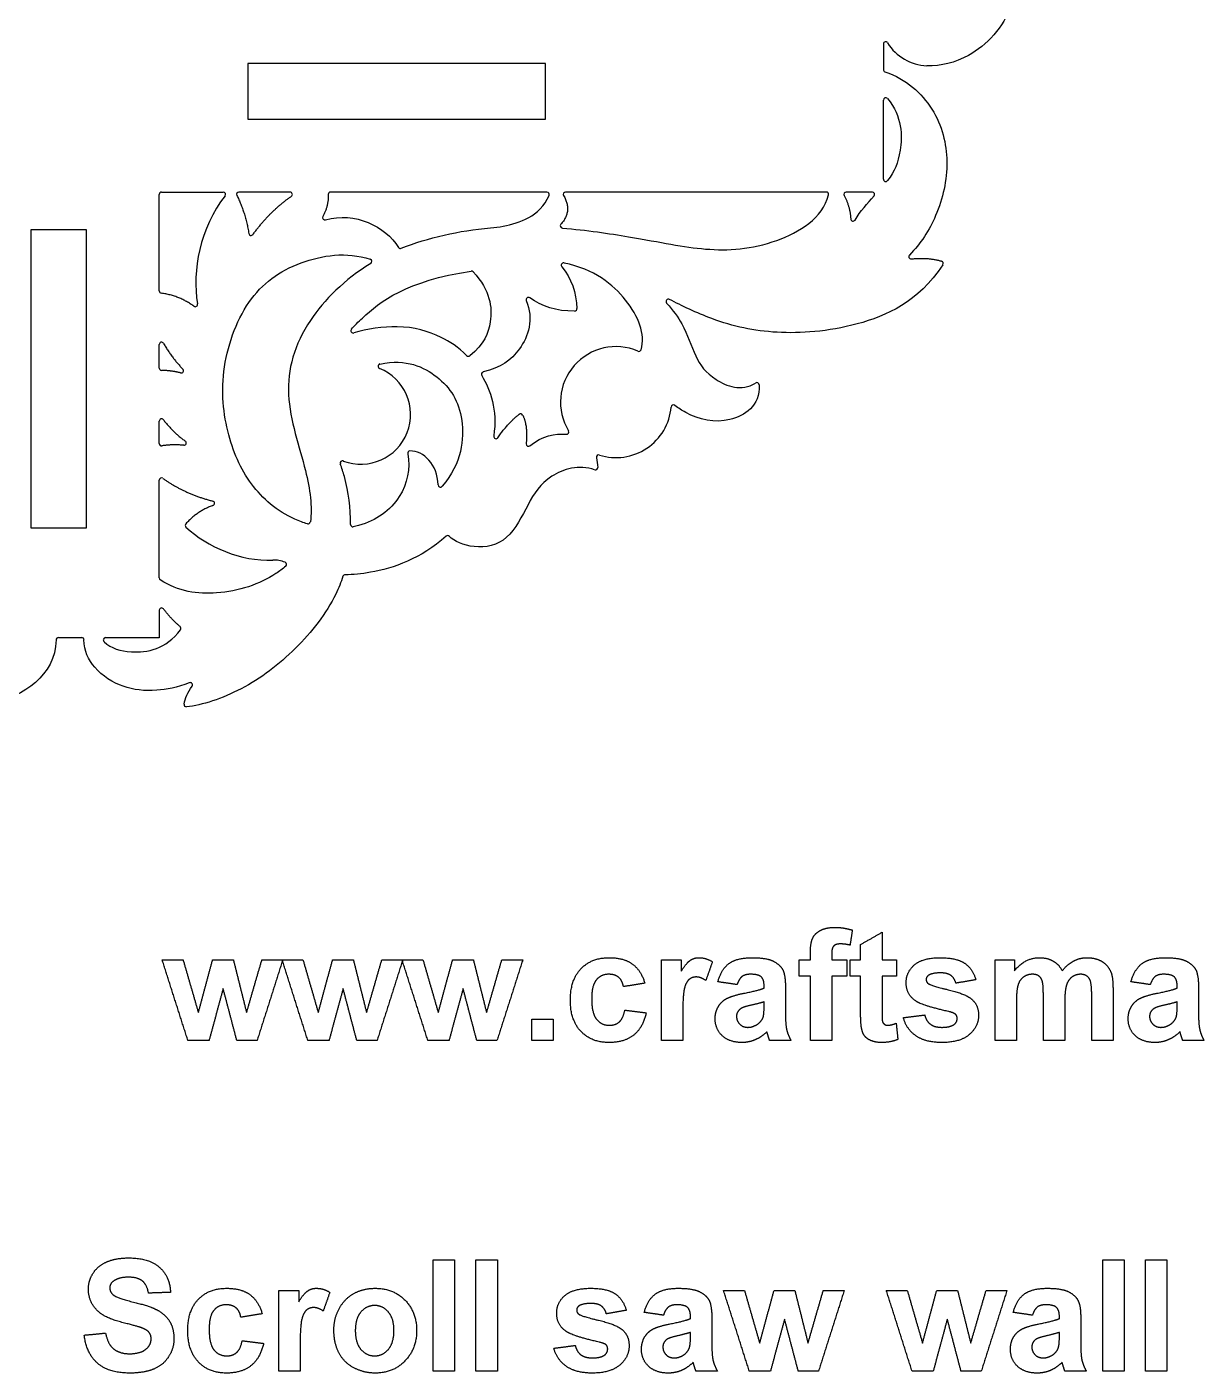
# Model space of a CAD drawing. Header units: millimetres. Extents: x -254 to 403, y -359 to 324.
# Drawn here: x 147.7 to 274.1, y -214.8 to -70.2 of the extents above; entities that cross this region are included whole.
import ezdxf

# ---------------------------------------------------------------- set-up
doc = ezdxf.new("R2010")
doc.units = ezdxf.units.MM
doc.header["$MEASUREMENT"] = 0
doc.layers.add('Layer 03', color=5, linetype='Continuous')

msp = doc.modelspace()

# ---------------------------------------------------------------- linework, layer by layer
at = {"layer": 'Layer 03'}
for p, q in [((239.66, -72.04), (239.66, -74.78)), ((203.38, -74.12), (171.38, -74.12)), ((171.38, -74.12), (171.38, -80.12)), ((203.38, -80.12), (203.38, -74.12)), ((239.66, -86.55), (239.66, -78.06)), ((171.38, -80.12), (203.38, -80.12)), ((161.88, -98.55), (161.88, -88.19)), ((162.13, -87.94), (168.76, -87.94)), ((175.93, -87.94), (170.44, -87.94)), ((203.53, -87.94), (180.28, -87.94)), ((233.54, -87.94), (205.53, -87.94)), ((238.48, -87.94), (235.67, -87.94)), ((154.07, -92), (148.07, -92)), ((148.07, -92), (148.07, -124)), ((154.07, -124), (154.07, -92)), ((161.88, -106.84), (161.88, -104.32)), ((161.88, -114.96), (161.88, -112.55)), ((161.88, -129.39), (161.88, -118.89)), ((148.07, -124), (154.07, -124)), ((161.88, -132.86), (161.88, -135.81)), ((153.55, -135.81), (151.04, -135.81)), ((161.88, -135.81), (156.12, -135.81))]:
    msp.add_line(p, q, dxfattribs=at)
for centre, radius, start, end in [((239.91, -72.04), 0.249, 32.0045, 180), ((244.56, -69.14), 5.24, 212.0045, 267.3673), ((239.91, -74.78), 0.249, 180, 251.9023), ((239.91, -78.06), 0.249, 40.3408, 180), ((239.91, -86.55), 0.249, 180, 322.5112), ((162.13, -88.19), 0.249, 90, 180), ((168.76, -88.19), 0.249, 321.7693, 90), ((170.44, -88.19), 0.249, 90, 206.4032), ((175.93, -88.19), 0.249, 304.8439, 90), ((180.28, -88.19), 0.249, 90, 182.7075), ((203.53, -88.19), 0.249, 335.7934, 90), ((205.53, -88.19), 0.249, 90, 210.0974), ((233.54, -88.19), 0.249, 346.2513, 90), ((235.67, -88.19), 0.249, 90, 208.5596), ((238.48, -88.19), 0.249, 317.6889, 90), ((179.68, -90.69), 0.249, 152.4036, 286.3134), ((236.41, -90.81), 0.249, 183.2431, 328.7707), ((171.75, -92.35), 0.249, 188.9902, 324.0469), ((196.25, -77.91), 13.93, 274.9838, 280.7175), ((205.2, -91.56), 0.249, 137.743, 265.3748), ((187.79, -93.75), 0.249, 211.8403, 292.0397), ((184.47, -95.4), 0.249, 301.1833, 71.4174), ((242.64, -94.87), 0.249, 135.6296, 276.3829), ((245.85, -95.6), 0.249, 326.457, 73.6389), ((195.42, -96.67), 0.249, 42.0637, 98.7063), ((205.31, -95.8), 0.249, 78.2882, 221.2551), ((162.13, -98.55), 0.249, 180, 262.1179), ((201.54, -99.5), 0.249, 55.8983, 201.8307), ((216.57, -99.69), 0.249, 62.1603, 221.9515), ((165.75, -100), 0.249, 233.6872, 9.3017), ((206.5, -100.47), 0.249, 271.7601, 2.3365), ((162.13, -104.32), 0.249, 29.8486, 180), ((182.71, -102.83), 0.249, 137.9508, 287.2675), ((195.08, -105.33), 0.249, 224.1473, 309.6215), ((210.94, -110.5), 5.96, 66.6326, 211.1914), ((213.4, -104.8), 0.249, 246.6326, 343.7676), ((162.13, -106.84), 0.249, 180, 268.577), ((164.24, -107.12), 0.249, 255.7338, 44.7333), ((183.53, -111.83), 5.34, 249.3792, 67.8626), ((185.64, -106.65), 0.249, 101.7097, 247.8626), ((196.73, -107.51), 0.249, 102.6531, 210.7879), ((226.07, -108.66), 0.249, 2.9104, 122.4819), ((210.94, -110.5), 5.96, 252.5971, 354.8945), ((217.12, -111.05), 0.249, 51.2299, 174.8945), ((162.13, -112.55), 0.249, 37.3037, 180), ((200.69, -112.01), 0.249, 27.3538, 127.9353), ((198.06, -114.18), 0.249, 171.7882, 326.114), ((205.63, -113.71), 0.249, 263.7886, 31.1914), ((162.13, -114.96), 0.249, 180, 278.5701), ((164.53, -114.89), 0.249, 264.5079, 54.384), ((201.54, -115), 0.249, 174.5674, 308.937), ((181.57, -117.05), 0.249, 69.3792, 199.0489), ((188.81, -116), 0.249, 90.8955, 191.3169), ((209.09, -116.42), 0.249, 72.5971, 194.1286), ((208.74, -117.54), 0.249, 249.5757, 1.9948), ((162.13, -118.89), 0.249, 54.2188, 180), ((192.08, -119.38), 0.249, 181.6821, 319.6372), ((167.57, -121.37), 0.249, 289.576, 75.7275), ((164.92, -123.74), 0.249, 137.7099, 226.9302), ((177.86, -123.33), 0.249, 253.4725, 352.3421), ((182.68, -123.64), 0.249, 179.7065, 280.5278), ((192.86, -125.09), 0.249, 43.4596, 131.9923), ((174.2, -130.58), 3.11, 67.4399, 92.449), ((175.3, -127.94), 0.249, 310.85, 67.4399), ((162.13, -129.39), 0.249, 180, 236.8136), ((181.84, -129.29), 0.249, 90.1422, 162.1515), ((162.13, -132.86), 0.249, 37.2669, 180), ((151.04, -136.05), 0.249, 90, 178.9372), ((153.55, -136.05), 0.249, 359.8964, 89.9984), ((156.12, -136.05), 0.249, 90, 226.986), ((163.96, -134.8), 0.249, 324.0532, 50.1353), ((165.2, -140.88), 0.249, 323.2453, 112.7068), ((164.79, -142.98), 0.249, 170.176, 275.2158)]:
    msp.add_arc(centre, radius, start, end, dxfattribs=at)
for points, knots in [([(229.59, -42.31), (231.7, -42.55), (239.13, -44.02), (248.96, -49.95), (254.12, -59.12), (254.31, -68.46), (249.54, -73.46), (245.85, -74.44), (244.32, -74.37)], [31071.291794, 31071.291794, 31071.291794, 31071.291794, 31075.875432, 31087.892911, 31099.91039, 31111.927869, 31123.945348, 31132.460453, 31132.460453, 31132.460453, 31132.460453]), ([(239.83, -75.02), (242.13, -75.77), (245.5, -78.92), (246.94, -84.63), (245.68, -90.4), (243.66, -93.48), (242.47, -94.7)], [31141.2472, 31141.2472, 31141.2472, 31141.2472, 31147.422882, 31153.751361, 31160.079839, 31165.581111, 31165.581111, 31165.581111, 31165.581111]), ([(240.1, -77.9), (241.72, -79.81), (241.66, -83.87), (240.87, -85.71), (240.11, -86.71)], [-853.129423, -853.129423, -853.129423, -853.129423, -847.795192, -842.903329, -842.903329, -842.903329, -842.903329]), ([(205.18, -91.81), (207.79, -92.02), (214.46, -93.02), (220.5, -94.39), (227.63, -94), (233.17, -90.76), (233.78, -88.25)], [656.740924, 656.740924, 656.740924, 656.740924, 662.103401, 671.344175, 680.584949, 688.581734, 688.581734, 688.581734, 688.581734]), ([(177.79, -123.57), (177.58, -123.51), (175.37, -122.78), (171.86, -120.15), (169.17, -114.73), (168.18, -107.36), (171.08, -99.06), (176.5, -95.19), (181.99, -94.3), (184.55, -95.16)], [771.21445, 771.21445, 771.21445, 771.21445, 771.938071, 778.843853, 785.749634, 792.655416, 799.561198, 806.46698, 812.950367, 812.950367, 812.950367, 812.950367]), ([(184.6, -95.61), (181.76, -97.33), (177.01, -102.14), (174.88, -109.57), (177.8, -117.7), (178.33, -121.75), (178.11, -123.36)], [813.51862, 813.51862, 813.51862, 813.51862, 821.273044, 830.513818, 839.754593, 847.365891, 847.365891, 847.365891, 847.365891]), ([(182.52, -102.67), (182.87, -102.28), (184.92, -100.2), (188.43, -97.49), (195.38, -96.42)], [405.707956, 405.707956, 405.707956, 405.707956, 407.434291, 414.862513, 414.862513, 414.862513, 414.862513]), ([(195.61, -96.5), (197.44, -98.54), (197.85, -101.73), (196.76, -104.27), (195.24, -105.52)], [415.109663, 415.109663, 415.109663, 415.109663, 421.283137, 426.287735, 426.287735, 426.287735, 426.287735]), ([(213.64, -104.87), (214.13, -103.18), (212.61, -99.47), (208.63, -96.23), (205.36, -95.56)], [919.254691, 919.254691, 919.254691, 919.254691, 926.629025, 933.833294, 933.833294, 933.833294, 933.833294]), ([(246.06, -95.74), (243.38, -99.78), (236.5, -102.77), (227.9, -103.33), (222.06, -102.07), (217.97, -100.15), (216.69, -99.47)], [31170.06926, 31170.06926, 31170.06926, 31170.06926, 31178.663081, 31187.449648, 31196.236216, 31202.260675, 31202.260675, 31202.260675, 31202.260675]), ([(201.31, -99.6), (202.12, -101.62), (201.03, -105.02), (198.52, -106.85), (196.68, -107.26)], [945.735455, 945.735455, 945.735455, 945.735455, 951.878864, 957.308233, 957.308233, 957.308233, 957.308233]), ([(216.38, -99.86), (217.09, -100.65), (218.34, -102.37), (219.44, -105.78), (221.06, -108.07), (224.41, -109.42), (225.93, -108.45)], [31202.957896, 31202.957896, 31202.957896, 31202.957896, 31205.883263, 31210.220906, 31214.558549, 31218.595322, 31218.595322, 31218.595322, 31218.595322]), ([(194.9, -105.5), (194.02, -104.59), (191.78, -103.18), (188.07, -102.07), (184.18, -102.63), (182.78, -103.07)], [426.660686, 426.660686, 426.660686, 426.660686, 431.08254, 437.511492, 442.784571, 442.784571, 442.784571, 442.784571]), ([(185.59, -106.41), (188.45, -105.82), (192.37, -107.69), (194.9, -111.69), (194.41, -117.03), (192.27, -119.54)], [734.258749, 734.258749, 734.258749, 734.258749, 741.104594, 748.615389, 755.647863, 755.647863, 755.647863, 755.647863]), ([(226.31, -108.65), (226.43, -110.92), (222.98, -113.13), (219.5, -112.31), (217.64, -111.15), (217.28, -110.86)], [31219.117051, 31219.117051, 31219.117051, 31219.117051, 31223.93979, 31229.065183, 31230.431447, 31230.431447, 31230.431447, 31230.431447]), ([(188.57, -116.05), (188.88, -117.64), (188.18, -121), (185.04, -123.38), (182.92, -123.85), (182.72, -123.88)], [762.769937, 762.769937, 762.769937, 762.769937, 769.300859, 776.206644, 776.878827, 776.878827, 776.878827, 776.878827]), ([(182.43, -123.64), (182.44, -121.9), (182.18, -119.72), (181.49, -117.58), (181.33, -117.13)], [777.318743, 777.318743, 777.318743, 777.318743, 783.43385, 785.080254, 785.080254, 785.080254, 785.080254]), ([(208.65, -117.78), (206.98, -117.15), (203.38, -118.32), (201.51, -121.33), (199.5, -125.59), (195.8, -126.42), (193.53, -125.43), (193.04, -124.91)], [31243.637918, 31243.637918, 31243.637918, 31243.637918, 31247.689497, 31252.016026, 31256.342554, 31260.669082, 31264.522731, 31264.522731, 31264.522731, 31264.522731]), ([(192.7, -124.9), (189.99, -127.34), (185.84, -128.74), (182.71, -129.04), (181.84, -129.04)], [31264.909028, 31264.909028, 31264.909028, 31264.909028, 31273.458526, 31276.843071, 31276.843071, 31276.843071, 31276.843071]), ([(175.46, -128.12), (175.14, -128.41), (173.15, -129.9), (168.43, -131.49), (163.93, -130.86), (161.99, -129.6)], [646.152215, 646.152215, 646.152215, 646.152215, 648.126208, 657.366981, 665.332695, 665.332695, 665.332695, 665.332695]), ([(181.61, -129.21), (181.4, -129.85), (180.32, -132.58), (176.68, -137.21), (170.99, -141.57), (166.46, -143.08), (164.82, -143.23)], [31277.157271, 31277.157271, 31277.157271, 31277.157271, 31279.436337, 31286.911377, 31294.386417, 31301.412669, 31301.412669, 31301.412669, 31301.412669]), ([(155.95, -136.24), (156.72, -136.95), (159.11, -137.68), (162.63, -137.06), (164.16, -134.95)], [-816.00838, -816.00838, -816.00838, -816.00838, -811.951239, -806.171147, -806.171147, -806.171147, -806.171147]), ([(150.79, -136.05), (150.72, -139.96), (144.02, -143.84), (137.77, -144.07), (134.06, -142.38)], [31323.35263, 31323.35263, 31323.35263, 31323.35263, 31334.976306, 31345.805399, 31345.805399, 31345.805399, 31345.805399]), ([(165.1, -140.65), (163.81, -141.19), (161.1, -141.63), (158.01, -141.31), (154.88, -139.41), (153.79, -137.22), (153.79, -136.05)], [31304.819024, 31304.819024, 31304.819024, 31304.819024, 31308.03425, 31312.321951, 31316.609651, 31320.054034, 31320.054034, 31320.054034, 31320.054034])]:
    msp.add_open_spline(points, degree=3, knots=knots, dxfattribs=at)
for points, degree in [([(180.03, -88.2), (180.08, -89.39), (179.46, -90.58)], 2), ([(168.95, -88.34), (166.24, -91.79), (165.41, -96.38), (165.99, -99.96)], 3), ([(170.22, -88.3), (171.15, -90.18), (171.5, -92.39)], 2), ([(171.95, -92.49), (173.76, -90), (176.07, -88.39)], 2), ([(198.84, -91.59), (200.6, -91.25), (202.71, -90.61), (203.76, -88.29)], 3), ([(205.32, -88.31), (206.29, -89.99), (205.02, -91.4)], 2), ([(235.45, -88.31), (236.08, -89.46), (236.16, -90.83)], 2), ([(236.62, -90.94), (237.19, -90.01), (237.95, -89.14), (238.67, -88.36)], 3), ([(179.75, -90.93), (182.89, -90.01), (186.18, -91.63), (187.58, -93.88)], 3), ([(187.88, -93.98), (190.75, -92.82), (194.06, -92.08), (197.46, -91.78)], 3), ([(242.67, -95.12), (244.43, -94.92), (245.92, -95.36)], 2), ([(205.12, -95.96), (206.15, -97.14), (206.68, -98.77), (206.74, -100.46)], 3), ([(165.6, -100.2), (164.06, -99.07), (162.1, -98.8)], 2), ([(206.5, -100.72), (204.53, -100.78), (202.98, -100.17), (201.68, -99.3)], 3), ([(162.35, -104.2), (163.25, -105.77), (164.42, -106.95)], 2), ([(164.18, -107.36), (163.22, -107.12), (162.12, -107.09)], 2), ([(196.52, -107.64), (197.45, -109.2), (198.22, -111.33), (197.81, -114.14)], 3), ([(162.33, -112.4), (163.35, -113.73), (164.67, -114.69)], 2), ([(198.26, -114.32), (199.3, -112.78), (200.54, -111.81)], 2), ([(200.92, -111.89), (201.48, -112.99), (201.29, -114.98)], 2), ([(201.7, -115.19), (203.02, -114.13), (204.37, -113.83), (205.61, -113.96)], 3), ([(164.51, -115.14), (163.34, -115.02), (162.17, -115.2)], 2), ([(191.84, -119.38), (191.77, -117.19), (190.28, -115.73), (188.81, -115.75)], 3), ([(208.84, -116.48), (208.92, -116.79), (208.97, -117.14), (208.99, -117.53)], 3), ([(162.28, -118.69), (164.6, -120.36), (167.63, -121.13)], 2), ([(167.65, -121.6), (165.99, -122.19), (164.74, -123.57)], 2), ([(164.75, -123.92), (167.08, -126.09), (170.62, -127.62), (174.07, -127.47)], 3), ([(164.12, -134.61), (163.18, -133.83), (162.33, -132.71)], 2), ([(164.55, -142.94), (164.65, -142.33), (164.93, -141.66), (165.4, -141.03)], 3), ([(232.05, -168.13), (232.27, -167.59), (232.89, -167.26)], 2), ([(232.89, -167.26), (233.51, -166.92), (234.45, -166.92)], 2), ([(234.45, -166.92), (235.41, -166.92), (236.33, -167.22)], 2), ([(236.33, -167.22), (236.21, -168.02), (236.08, -168.83)], 2), ([(237.22, -168.77), (238.37, -168.1), (239.52, -167.44)], 2), ([(239.52, -167.44), (239.52, -168.92), (239.52, -170.4)], 2), ([(231.82, -169.75), (231.82, -168.66), (232.05, -168.13)], 2), ([(234.33, -168.93), (234.11, -169.15), (234.11, -169.8)], 2), ([(235.03, -168.7), (234.54, -168.7), (234.33, -168.93)], 2), ([(236.08, -168.83), (235.53, -168.7), (235.03, -168.7)], 2), ([(237.22, -170.4), (237.22, -169.59), (237.22, -168.77)], 2), ([(164.96, -179.07), (163.57, -174.73), (162.19, -170.4)], 2), ([(162.19, -170.4), (163.31, -170.4), (164.44, -170.4)], 2), ([(164.44, -170.4), (165.26, -173.24), (166.08, -176.08)], 2), ([(166.08, -176.08), (166.85, -173.24), (167.61, -170.4)], 2), ([(167.61, -170.4), (168.73, -170.4), (169.84, -170.4)], 2), ([(169.84, -170.4), (170.55, -173.24), (171.26, -176.08)], 2), ([(171.26, -176.08), (172.08, -173.24), (172.91, -170.4)], 2), ([(175.15, -170.4), (173.77, -174.73), (172.39, -179.07)], 2), ([(172.91, -170.4), (174.03, -170.4), (175.15, -170.4)], 2), ([(177.84, -179.07), (176.46, -174.73), (175.08, -170.4)], 2), ([(175.08, -170.4), (176.2, -170.4), (177.32, -170.4)], 2), ([(177.32, -170.4), (178.14, -173.24), (178.96, -176.08)], 2), ([(178.96, -176.08), (179.73, -173.24), (180.5, -170.4)], 2), ([(180.5, -170.4), (181.62, -170.4), (182.73, -170.4)], 2), ([(182.73, -170.4), (183.44, -173.24), (184.15, -176.08)], 2), ([(184.15, -176.08), (184.97, -173.24), (185.79, -170.4)], 2), ([(188.04, -170.4), (186.66, -174.73), (185.28, -179.07)], 2), ([(185.79, -170.4), (186.92, -170.4), (188.04, -170.4)], 2), ([(190.73, -179.07), (189.35, -174.73), (187.96, -170.4)], 2), ([(187.96, -170.4), (189.09, -170.4), (190.21, -170.4)], 2), ([(190.21, -170.4), (191.03, -173.24), (191.85, -176.08)], 2), ([(191.85, -176.08), (192.62, -173.24), (193.39, -170.4)], 2), ([(193.39, -170.4), (194.51, -170.4), (195.62, -170.4)], 2), ([(195.62, -170.4), (196.33, -173.24), (197.04, -176.08)], 2), ([(197.04, -176.08), (197.86, -173.24), (198.68, -170.4)], 2), ([(200.93, -170.4), (199.55, -174.73), (198.16, -179.07)], 2), ([(198.68, -170.4), (199.81, -170.4), (200.93, -170.4)], 2), ([(207.16, -171.38), (208.29, -170.18), (210.21, -170.18)], 2), ([(210.21, -170.18), (211.78, -170.18), (212.71, -170.86)], 2), ([(215.82, -179.07), (215.82, -174.73), (215.82, -170.4)], 2), ([(215.82, -170.4), (216.89, -170.4), (217.96, -170.4)], 2), ([(217.96, -170.4), (217.96, -171.01), (217.96, -171.62)], 2), ([(217.96, -171.62), (218.49, -170.76), (218.91, -170.47)], 2), ([(218.91, -170.47), (219.32, -170.18), (219.85, -170.18)], 2), ([(219.85, -170.18), (220.6, -170.18), (221.3, -170.61)], 2), ([(221.3, -170.61), (220.95, -171.62), (220.59, -172.63)], 2), ([(223.08, -170.81), (223.92, -170.18), (225.57, -170.18)], 2), ([(225.57, -170.18), (227.08, -170.18), (227.81, -170.54)], 2), ([(227.81, -170.54), (228.55, -170.91), (228.85, -171.47)], 2), ([(230.63, -170.4), (231.22, -170.4), (231.82, -170.4)], 2), ([(230.63, -172.18), (230.63, -171.29), (230.63, -170.4)], 2), ([(231.82, -170.4), (231.82, -170.08), (231.82, -169.75)], 2), ([(234.11, -169.8), (234.11, -170.1), (234.11, -170.4)], 2), ([(234.11, -170.4), (234.93, -170.4), (235.74, -170.4)], 2), ([(235.74, -170.4), (235.74, -171.29), (235.74, -172.18)], 2), ([(236.11, -172.18), (236.11, -171.29), (236.11, -170.4)], 2), ([(236.11, -170.4), (236.67, -170.4), (237.22, -170.4)], 2), ([(239.52, -170.4), (240.3, -170.4), (241.08, -170.4)], 2), ([(241.08, -170.4), (241.08, -171.29), (241.08, -172.18)], 2), ([(243, -170.95), (243.89, -170.18), (245.76, -170.18)], 2), ([(245.76, -170.18), (247.54, -170.18), (248.4, -170.78)], 2), ([(251.67, -170.4), (252.71, -170.4), (253.74, -170.4)], 2), ([(251.67, -179.07), (251.67, -174.73), (251.67, -170.4)], 2), ([(253.74, -171.58), (254.87, -170.18), (256.44, -170.18)], 2), ([(253.74, -170.4), (253.74, -170.99), (253.74, -171.58)], 2), ([(256.44, -170.18), (257.27, -170.18), (257.88, -170.53)], 2), ([(257.88, -170.53), (258.49, -170.87), (258.88, -171.58)], 2), ([(258.88, -171.58), (259.45, -170.87), (260.11, -170.53)], 2), ([(260.11, -170.53), (260.76, -170.18), (261.51, -170.18)], 2), ([(261.51, -170.18), (262.46, -170.18), (263.12, -170.57)], 2), ([(263.12, -170.57), (263.77, -170.96), (264.1, -171.71)], 2), ([(267.45, -170.81), (268.29, -170.18), (269.94, -170.18)], 2), ([(269.94, -170.18), (271.45, -170.18), (272.18, -170.54)], 2), ([(272.18, -170.54), (272.92, -170.91), (273.22, -171.47)], 2), ([(206.04, -174.74), (206.04, -172.58), (207.16, -171.38)], 2), ([(210.19, -171.96), (209.34, -171.96), (208.84, -172.56)], 2), ([(211.23, -172.29), (210.83, -171.96), (210.19, -171.96)], 2), ([(212.71, -170.86), (213.63, -171.53), (214.04, -172.92)], 2), ([(221.89, -172.77), (222.23, -171.45), (223.08, -170.81)], 2), ([(225.39, -171.96), (224.81, -171.96), (224.49, -172.2)], 2), ([(226.55, -172.24), (226.24, -171.96), (225.39, -171.96)], 2), ([(228.85, -171.47), (229.15, -172.03), (229.15, -173.53)], 2), ([(242.11, -172.86), (242.11, -171.72), (243, -170.95)], 2), ([(244.52, -172.07), (244.26, -172.25), (244.26, -172.54)], 2), ([(245.82, -171.81), (244.91, -171.81), (244.52, -172.07)], 2), ([(246.92, -172.09), (246.53, -171.81), (245.82, -171.81)], 2), ([(248.4, -170.78), (249.27, -171.38), (249.59, -172.55)], 2), ([(255.68, -171.96), (255.16, -171.96), (254.74, -172.24)], 2), ([(256.36, -172.14), (256.11, -171.96), (255.68, -171.96)], 2), ([(260.84, -171.96), (260.36, -171.96), (259.94, -172.25)], 2), ([(261.8, -172.45), (261.49, -171.96), (260.84, -171.96)], 2), ([(264.1, -171.71), (264.33, -172.27), (264.33, -173.51)], 2), ([(266.26, -172.77), (266.6, -171.45), (267.45, -170.81)], 2), ([(269.76, -171.96), (269.18, -171.96), (268.86, -172.2)], 2), ([(270.92, -172.24), (270.61, -171.96), (269.76, -171.96)], 2), ([(273.22, -171.47), (273.52, -172.03), (273.52, -173.53)], 2), ([(168.74, -173.49), (167.99, -176.28), (167.23, -179.07)], 2), ([(170.21, -179.07), (169.48, -176.28), (168.74, -173.49)], 2), ([(181.63, -173.49), (180.87, -176.28), (180.12, -179.07)], 2), ([(183.1, -179.07), (182.36, -176.28), (181.63, -173.49)], 2), ([(194.52, -173.49), (193.76, -176.28), (193.01, -179.07)], 2), ([(195.99, -179.07), (195.25, -176.28), (194.52, -173.49)], 2), ([(208.84, -172.56), (208.33, -173.16), (208.33, -174.57)], 2), ([(211.74, -173.29), (211.63, -172.63), (211.23, -172.29)], 2), ([(214.04, -172.92), (212.89, -173.1), (211.74, -173.29)], 2), ([(218.29, -173.48), (218.11, -174.17), (218.11, -176.39)], 2), ([(218.79, -172.52), (218.48, -172.78), (218.29, -173.48)], 2), ([(219.57, -172.25), (219.11, -172.25), (218.79, -172.52)], 2), ([(220.59, -172.63), (220.04, -172.25), (219.57, -172.25)], 2), ([(223.96, -173.07), (222.93, -172.92), (221.89, -172.77)], 2), ([(224.49, -172.2), (224.16, -172.45), (223.96, -173.07)], 2), ([(224.68, -174), (226.25, -173.7), (226.85, -173.44)], 2), ([(226.85, -173.21), (226.85, -172.53), (226.55, -172.24)], 2), ([(226.85, -173.44), (226.85, -173.32), (226.85, -173.21)], 2), ([(231.82, -172.18), (231.22, -172.18), (230.63, -172.18)], 2), ([(231.82, -179.07), (231.82, -175.62), (231.82, -172.18)], 2), ([(235.74, -172.18), (234.93, -172.18), (234.11, -172.18)], 2), ([(234.11, -172.18), (234.11, -175.62), (234.11, -179.07)], 2), ([(237.22, -172.18), (236.67, -172.18), (236.11, -172.18)], 2), ([(237.22, -176), (237.22, -174.09), (237.22, -172.18)], 2), ([(241.08, -172.18), (240.3, -172.18), (239.52, -172.18)], 2), ([(239.52, -172.18), (239.52, -173.97), (239.52, -175.76)], 2), ([(243.14, -174.83), (242.11, -174.12), (242.11, -172.86)], 2), ([(244.26, -172.54), (244.26, -172.79), (244.49, -172.96)], 2), ([(244.49, -172.96), (244.8, -173.19), (246.62, -173.62)], 2), ([(247.45, -172.92), (247.31, -172.38), (246.92, -172.09)], 2), ([(249.59, -172.55), (248.52, -172.73), (247.45, -172.92)], 2), ([(254.14, -173.07), (253.96, -173.61), (253.96, -174.85)], 2), ([(254.74, -172.24), (254.32, -172.53), (254.14, -173.07)], 2), ([(256.73, -172.68), (256.61, -172.32), (256.36, -172.14)], 2), ([(256.85, -174.32), (256.85, -173.05), (256.73, -172.68)], 2), ([(259.34, -173.11), (259.15, -173.68), (259.15, -174.9)], 2), ([(259.94, -172.25), (259.52, -172.54), (259.34, -173.11)], 2), ([(262.04, -174.11), (262.04, -172.82), (261.8, -172.45)], 2), ([(264.33, -173.51), (264.33, -176.29), (264.33, -179.07)], 2), ([(268.33, -173.07), (267.3, -172.92), (266.26, -172.77)], 2), ([(268.86, -172.2), (268.54, -172.45), (268.33, -173.07)], 2), ([(269.05, -174), (270.62, -173.7), (271.22, -173.44)], 2), ([(271.22, -173.21), (271.22, -172.53), (270.92, -172.24)], 2), ([(271.22, -173.44), (271.22, -173.32), (271.22, -173.21)], 2), ([(207.16, -178.08), (206.04, -176.88), (206.04, -174.74)], 2), ([(208.33, -174.57), (208.33, -176.14), (208.85, -176.79)], 2), ([(221.94, -175.42), (222.28, -174.84), (222.9, -174.54)], 2), ([(222.9, -174.54), (223.51, -174.23), (224.68, -174)], 2), ([(226.85, -174.92), (226.43, -175.07), (225.52, -175.27)], 2), ([(226.85, -175.38), (226.85, -175.15), (226.85, -174.92)], 2), ([(229.15, -173.53), (229.15, -174.87), (229.15, -176.21)], 2), ([(246.66, -175.96), (243.89, -175.34), (243.14, -174.83)], 2), ([(246.62, -173.62), (248.45, -174.04), (249.17, -174.65)], 2), ([(249.17, -174.65), (249.89, -175.26), (249.89, -176.36)], 2), ([(253.96, -174.85), (253.96, -176.96), (253.96, -179.07)], 2), ([(256.85, -179.07), (256.85, -176.69), (256.85, -174.32)], 2), ([(259.15, -174.9), (259.15, -176.99), (259.15, -179.07)], 2), ([(262.04, -179.07), (262.04, -176.59), (262.04, -174.11)], 2), ([(266.31, -175.42), (266.65, -174.84), (267.27, -174.54)], 2), ([(267.27, -174.54), (267.88, -174.23), (269.05, -174)], 2), ([(271.22, -174.92), (270.8, -175.07), (269.89, -175.27)], 2), ([(271.22, -175.38), (271.22, -175.15), (271.22, -174.92)], 2), ([(273.52, -173.53), (273.52, -174.87), (273.52, -176.21)], 2), ([(211.3, -177.07), (211.72, -176.7), (211.89, -175.81)], 2), ([(211.89, -175.81), (213.04, -175.96), (214.19, -176.1)], 2), ([(214.19, -176.1), (213.84, -177.68), (212.85, -178.49)], 2), ([(218.11, -176.39), (218.11, -177.73), (218.11, -179.07)], 2), ([(221.59, -176.73), (221.59, -175.99), (221.94, -175.42)], 2), ([(224.32, -175.67), (223.89, -175.99), (223.89, -176.48)], 2), ([(225.52, -175.27), (224.6, -175.47), (224.32, -175.67)], 2), ([(226.77, -176.49), (226.85, -176.2), (226.85, -175.38)], 2), ([(229.15, -176.21), (229.15, -177.36), (229.27, -177.9)], 2), ([(237.3, -177.63), (237.22, -177.23), (237.22, -176)], 2), ([(239.52, -175.76), (239.52, -176.84), (239.56, -177.02)], 2), ([(241.82, -176.62), (242.96, -176.47), (244.11, -176.33)], 2), ([(244.11, -176.33), (244.26, -176.98), (244.71, -177.32)], 2), ([(247.43, -176.27), (247.26, -176.1), (246.66, -175.96)], 2), ([(247.59, -176.71), (247.59, -176.44), (247.43, -176.27)], 2), ([(249.89, -176.36), (249.89, -177.57), (248.9, -178.43)], 2), ([(265.96, -176.73), (265.96, -175.99), (266.31, -175.42)], 2), ([(268.69, -175.67), (268.26, -175.99), (268.26, -176.48)], 2), ([(269.89, -175.27), (268.97, -175.47), (268.69, -175.67)], 2), ([(271.14, -176.49), (271.22, -176.2), (271.22, -175.38)], 2), ([(273.52, -176.21), (273.52, -177.36), (273.65, -177.9)], 2), ([(201.89, -179.07), (201.89, -177.92), (201.89, -176.77)], 2), ([(201.89, -176.77), (203.04, -176.77), (204.19, -176.77)], 2), ([(204.19, -176.77), (204.19, -177.92), (204.19, -179.07)], 2), ([(208.85, -176.79), (209.37, -177.44), (210.24, -177.44)], 2), ([(210.24, -177.44), (210.89, -177.44), (211.3, -177.07)], 2), ([(222.36, -178.56), (221.59, -177.84), (221.59, -176.73)], 2), ([(223.89, -176.48), (223.89, -176.96), (224.23, -177.31)], 2), ([(224.23, -177.31), (224.58, -177.66), (225.11, -177.66)], 2), ([(225.11, -177.66), (225.7, -177.66), (226.24, -177.25)], 2), ([(226.24, -177.25), (226.64, -176.94), (226.77, -176.49)], 2), ([(237.61, -178.53), (237.38, -178.2), (237.3, -177.63)], 2), ([(239.56, -177.02), (239.61, -177.2), (239.76, -177.32)], 2), ([(239.76, -177.32), (239.92, -177.44), (240.14, -177.44)], 2), ([(240.14, -177.44), (240.45, -177.44), (241.04, -177.22)], 2), ([(241.04, -177.22), (241.13, -178.09), (241.22, -178.96)], 2), ([(243.16, -178.57), (242.13, -177.85), (241.82, -176.62)], 2), ([(244.71, -177.32), (245.15, -177.66), (245.96, -177.66)], 2), ([(245.96, -177.66), (246.85, -177.66), (247.29, -177.33)], 2), ([(247.29, -177.33), (247.59, -177.1), (247.59, -176.71)], 2), ([(266.73, -178.56), (265.96, -177.84), (265.96, -176.73)], 2), ([(268.26, -176.48), (268.26, -176.96), (268.6, -177.31)], 2), ([(268.6, -177.31), (268.95, -177.66), (269.48, -177.66)], 2), ([(269.48, -177.66), (270.07, -177.66), (270.61, -177.25)], 2), ([(270.61, -177.25), (271.01, -176.94), (271.14, -176.49)], 2), ([(167.23, -179.07), (166.09, -179.07), (164.96, -179.07)], 2), ([(172.39, -179.07), (171.3, -179.07), (170.21, -179.07)], 2), ([(180.12, -179.07), (178.98, -179.07), (177.84, -179.07)], 2), ([(185.28, -179.07), (184.19, -179.07), (183.1, -179.07)], 2), ([(193.01, -179.07), (191.87, -179.07), (190.73, -179.07)], 2), ([(198.16, -179.07), (197.08, -179.07), (195.99, -179.07)], 2), ([(204.19, -179.07), (203.04, -179.07), (201.89, -179.07)], 2), ([(210.19, -179.29), (208.29, -179.29), (207.16, -178.08)], 2), ([(212.85, -178.49), (211.85, -179.29), (210.19, -179.29)], 2), ([(218.11, -179.07), (216.96, -179.07), (215.82, -179.07)], 2), ([(224.47, -179.29), (223.13, -179.29), (222.36, -178.56)], 2), ([(225.89, -179), (225.22, -179.29), (224.47, -179.29)], 2), ([(227.15, -178.13), (226.56, -178.71), (225.89, -179)], 2), ([(227.23, -178.4), (227.17, -178.19), (227.15, -178.13)], 2), ([(227.45, -179.07), (227.36, -178.84), (227.23, -178.4)], 2), ([(229.74, -179.07), (228.59, -179.07), (227.45, -179.07)], 2), ([(229.27, -177.9), (229.4, -178.45), (229.74, -179.07)], 2), ([(234.11, -179.07), (232.96, -179.07), (231.82, -179.07)], 2), ([(238.33, -179.08), (237.84, -178.87), (237.61, -178.53)], 2), ([(239.44, -179.29), (238.83, -179.29), (238.33, -179.08)], 2), ([(241.22, -178.96), (240.44, -179.29), (239.44, -179.29)], 2), ([(245.96, -179.29), (244.19, -179.29), (243.16, -178.57)], 2), ([(248.9, -178.43), (247.9, -179.29), (245.96, -179.29)], 2), ([(253.96, -179.07), (252.82, -179.07), (251.67, -179.07)], 2), ([(259.15, -179.07), (258, -179.07), (256.85, -179.07)], 2), ([(264.33, -179.07), (263.19, -179.07), (262.04, -179.07)], 2), ([(268.84, -179.29), (267.5, -179.29), (266.73, -178.56)], 2), ([(270.26, -179), (269.59, -179.29), (268.84, -179.29)], 2), ([(271.52, -178.13), (270.93, -178.71), (270.26, -179)], 2), ([(271.6, -178.4), (271.54, -178.19), (271.52, -178.13)], 2), ([(271.82, -179.07), (271.73, -178.84), (271.6, -178.4)], 2), ([(274.11, -179.07), (272.96, -179.07), (271.82, -179.07)], 2), ([(273.65, -177.9), (273.77, -178.45), (274.11, -179.07)], 2), ([(156.25, -202.85), (157.21, -202.43), (158.57, -202.43)], 2), ([(158.57, -202.43), (160.79, -202.43), (161.91, -203.44)], 2), ([(154.78, -204.06), (155.29, -203.26), (156.25, -202.85)], 2), ([(161.91, -203.44), (163.03, -204.45), (163.09, -206.13)], 2), ([(191.31, -214.58), (191.31, -208.61), (191.31, -202.65)], 2), ([(191.31, -202.65), (192.46, -202.65), (193.61, -202.65)], 2), ([(193.61, -202.65), (193.61, -208.61), (193.61, -214.58)], 2), ([(195.9, -214.58), (195.9, -208.61), (195.9, -202.65)], 2), ([(195.9, -202.65), (197.05, -202.65), (198.2, -202.65)], 2), ([(198.2, -202.65), (198.2, -208.61), (198.2, -214.58)], 2), ([(263.24, -214.58), (263.24, -208.61), (263.24, -202.65)], 2), ([(263.24, -202.65), (264.38, -202.65), (265.53, -202.65)], 2), ([(265.53, -202.65), (265.53, -208.61), (265.53, -214.58)], 2), ([(267.83, -214.58), (267.83, -208.61), (267.83, -202.65)], 2), ([(267.83, -202.65), (268.98, -202.65), (270.12, -202.65)], 2), ([(270.12, -202.65), (270.12, -208.61), (270.12, -214.58)], 2), ([(154.27, -205.78), (154.27, -204.86), (154.78, -204.06)], 2), ([(156.95, -204.93), (156.57, -205.2), (156.57, -205.66)], 2), ([(158.56, -204.5), (157.53, -204.5), (156.95, -204.93)], 2), ([(160.06, -204.9), (159.56, -204.5), (158.56, -204.5)], 2), ([(160.72, -206.21), (160.57, -205.3), (160.06, -204.9)], 2), ([(155.35, -208.2), (154.27, -207.21), (154.27, -205.78)], 2), ([(156.57, -205.66), (156.57, -206.08), (156.92, -206.38)], 2), ([(156.92, -206.38), (157.37, -206.76), (159.11, -207.17)], 2), ([(163.09, -206.13), (161.9, -206.17), (160.72, -206.21)], 2), ([(166.06, -206.89), (167.19, -205.69), (169.11, -205.69)], 2), ([(169.11, -205.69), (170.68, -205.69), (171.61, -206.36)], 2), ([(171.61, -206.36), (172.53, -207.04), (172.94, -208.43)], 2), ([(174.72, -214.58), (174.72, -210.24), (174.72, -205.91)], 2), ([(174.72, -205.91), (175.79, -205.91), (176.87, -205.91)], 2), ([(176.87, -205.91), (176.87, -206.52), (176.87, -207.13)], 2), ([(176.87, -207.13), (177.39, -206.27), (177.81, -205.98)], 2), ([(177.81, -205.98), (178.22, -205.69), (178.75, -205.69)], 2), ([(178.75, -205.69), (179.5, -205.69), (180.2, -206.12)], 2), ([(180.2, -206.12), (179.85, -207.13), (179.49, -208.13)], 2), ([(181.2, -207.89), (181.76, -206.82), (182.79, -206.25)], 2), ([(182.79, -206.25), (183.81, -205.69), (185.08, -205.69)], 2), ([(185.08, -205.69), (187.03, -205.69), (188.28, -206.97)], 2), ([(204.57, -208.37), (204.57, -207.23), (205.46, -206.46)], 2), ([(205.46, -206.46), (206.35, -205.69), (208.22, -205.69)], 2), ([(208.22, -205.69), (209.99, -205.69), (210.86, -206.29)], 2), ([(210.86, -206.29), (211.72, -206.88), (212.05, -208.06)], 2), ([(213.98, -208.28), (214.32, -206.96), (215.16, -206.32)], 2), ([(215.16, -206.32), (216, -205.69), (217.66, -205.69)], 2), ([(217.66, -205.69), (219.16, -205.69), (219.9, -206.05)], 2), ([(219.9, -206.05), (220.63, -206.41), (220.94, -206.98)], 2), ([(225.26, -214.58), (223.88, -210.24), (222.49, -205.91)], 2), ([(222.49, -205.91), (223.62, -205.91), (224.74, -205.91)], 2), ([(224.74, -205.91), (225.56, -208.75), (226.38, -211.59)], 2), ([(226.38, -211.59), (227.15, -208.75), (227.92, -205.91)], 2), ([(227.92, -205.91), (229.04, -205.91), (230.15, -205.91)], 2), ([(230.15, -205.91), (230.86, -208.75), (231.57, -211.59)], 2), ([(231.57, -211.59), (232.39, -208.75), (233.21, -205.91)], 2), ([(235.46, -205.91), (234.08, -210.24), (232.7, -214.58)], 2), ([(233.21, -205.91), (234.34, -205.91), (235.46, -205.91)], 2), ([(242.74, -214.58), (241.36, -210.24), (239.98, -205.91)], 2), ([(239.98, -205.91), (241.1, -205.91), (242.23, -205.91)], 2), ([(242.23, -205.91), (243.05, -208.75), (243.87, -211.59)], 2), ([(243.87, -211.59), (244.63, -208.75), (245.4, -205.91)], 2), ([(245.4, -205.91), (246.52, -205.91), (247.63, -205.91)], 2), ([(247.63, -205.91), (248.34, -208.75), (249.05, -211.59)], 2), ([(249.05, -211.59), (249.87, -208.75), (250.7, -205.91)], 2), ([(252.94, -205.91), (251.56, -210.24), (250.18, -214.58)], 2), ([(250.7, -205.91), (251.82, -205.91), (252.94, -205.91)], 2), ([(253.61, -208.28), (253.95, -206.96), (254.79, -206.32)], 2), ([(254.79, -206.32), (255.63, -205.69), (257.29, -205.69)], 2), ([(257.29, -205.69), (258.79, -205.69), (259.53, -206.05)], 2), ([(259.53, -206.05), (260.26, -206.41), (260.56, -206.98)], 2), ([(158.02, -209.39), (156.12, -208.91), (155.35, -208.2)], 2), ([(159.11, -207.17), (160.85, -207.59), (161.68, -208.03)], 2), ([(161.68, -208.03), (162.52, -208.47), (162.99, -209.23)], 2), ([(164.94, -210.25), (164.94, -208.09), (166.06, -206.89)], 2), ([(167.74, -208.07), (167.24, -208.67), (167.24, -210.08)], 2), ([(169.09, -207.46), (168.24, -207.46), (167.74, -208.07)], 2), ([(170.13, -207.8), (169.73, -207.46), (169.09, -207.46)], 2), ([(170.64, -208.8), (170.53, -208.13), (170.13, -207.8)], 2), ([(177.7, -208.03), (177.38, -208.29), (177.2, -208.99)], 2), ([(178.47, -207.76), (178.01, -207.76), (177.7, -208.03)], 2), ([(179.49, -208.13), (178.94, -207.76), (178.47, -207.76)], 2), ([(180.64, -210.12), (180.64, -208.97), (181.2, -207.89)], 2), ([(185.02, -207.54), (184.14, -207.54), (183.54, -208.24)], 2), ([(186.49, -208.24), (185.9, -207.54), (185.02, -207.54)], 2), ([(188.28, -206.97), (189.53, -208.26), (189.53, -210.22)], 2), ([(206.98, -207.57), (206.72, -207.76), (206.72, -208.05)], 2), ([(206.72, -208.05), (206.72, -208.3), (206.95, -208.47)], 2), ([(208.27, -207.32), (207.37, -207.32), (206.98, -207.57)], 2), ([(209.38, -207.6), (208.99, -207.32), (208.27, -207.32)], 2), ([(209.9, -208.43), (209.76, -207.89), (209.38, -207.6)], 2), ([(212.05, -208.06), (210.98, -208.24), (209.9, -208.43)], 2), ([(216.57, -207.71), (216.25, -207.96), (216.05, -208.58)], 2), ([(217.47, -207.46), (216.9, -207.46), (216.57, -207.71)], 2), ([(218.63, -207.75), (218.32, -207.46), (217.47, -207.46)], 2), ([(218.94, -208.71), (218.94, -208.04), (218.63, -207.75)], 2), ([(220.94, -206.98), (221.24, -207.54), (221.24, -209.03)], 2), ([(256.2, -207.71), (255.88, -207.96), (255.68, -208.58)], 2), ([(257.1, -207.46), (256.53, -207.46), (256.2, -207.71)], 2), ([(258.26, -207.75), (257.95, -207.46), (257.1, -207.46)], 2), ([(258.57, -208.71), (258.57, -208.04), (258.26, -207.75)], 2), ([(260.56, -206.98), (260.87, -207.54), (260.87, -209.03)], 2), ([(159.92, -209.91), (159.5, -209.76), (158.02, -209.39)], 2), ([(162.99, -209.23), (163.46, -210), (163.46, -211.13)], 2), ([(172.94, -208.43), (171.79, -208.61), (170.64, -208.8)], 2), ([(177.2, -208.99), (177.01, -209.68), (177.01, -211.89)], 2), ([(183.54, -208.24), (182.94, -208.93), (182.94, -210.24)], 2), ([(187.09, -210.23), (187.09, -208.93), (186.49, -208.24)], 2), ([(205.6, -210.33), (204.57, -209.63), (204.57, -208.37)], 2), ([(206.95, -208.47), (207.25, -208.7), (209.08, -209.13)], 2), ([(209.08, -209.13), (210.91, -209.55), (211.63, -210.16)], 2), ([(216.05, -208.58), (215.01, -208.43), (213.98, -208.28)], 2), ([(214.98, -210.04), (215.6, -209.74), (216.76, -209.51)], 2), ([(216.76, -209.51), (218.33, -209.21), (218.94, -208.95)], 2), ([(218.94, -208.95), (218.94, -208.83), (218.94, -208.71)], 2), ([(221.24, -209.03), (221.24, -210.38), (221.24, -211.72)], 2), ([(229.05, -209), (228.29, -211.79), (227.54, -214.58)], 2), ([(230.52, -214.58), (229.78, -211.79), (229.05, -209)], 2), ([(246.53, -209), (245.78, -211.79), (245.02, -214.58)], 2), ([(248, -214.58), (247.27, -211.79), (246.53, -209)], 2), ([(255.68, -208.58), (254.64, -208.43), (253.61, -208.28)], 2), ([(254.61, -210.04), (255.23, -209.74), (256.39, -209.51)], 2), ([(256.39, -209.51), (257.96, -209.21), (258.57, -208.95)], 2), ([(258.57, -208.95), (258.57, -208.83), (258.57, -208.71)], 2), ([(260.87, -209.03), (260.87, -210.38), (260.87, -211.72)], 2), ([(153.83, -210.72), (154.98, -210.61), (156.12, -210.5)], 2), ([(155.27, -213.76), (154.06, -212.72), (153.83, -210.72)], 2), ([(156.12, -210.5), (156.33, -211.65), (156.97, -212.19)], 2), ([(160.77, -210.41), (160.53, -210.12), (159.92, -209.91)], 2), ([(161.01, -211.12), (161.01, -210.7), (160.77, -210.41)], 2), ([(166.07, -213.59), (164.94, -212.38), (164.94, -210.25)], 2), ([(167.24, -210.08), (167.24, -211.65), (167.75, -212.3)], 2), ([(181.2, -212.67), (180.64, -211.62), (180.64, -210.12)], 2), ([(182.94, -210.24), (182.94, -211.55), (183.54, -212.25)], 2), ([(186.49, -212.25), (187.09, -211.55), (187.09, -210.23)], 2), ([(189.53, -210.22), (189.53, -212.2), (188.27, -213.5)], 2), ([(209.12, -211.47), (206.34, -210.84), (205.6, -210.33)], 2), ([(211.63, -210.16), (212.35, -210.77), (212.35, -211.87)], 2), ([(213.68, -212.24), (213.68, -211.5), (214.02, -210.92)], 2), ([(214.02, -210.92), (214.37, -210.35), (214.98, -210.04)], 2), ([(217.6, -210.78), (216.69, -210.98), (216.41, -211.18)], 2), ([(218.94, -210.43), (218.52, -210.57), (217.6, -210.78)], 2), ([(218.85, -212), (218.94, -211.71), (218.94, -210.88)], 2), ([(218.94, -210.88), (218.94, -210.66), (218.94, -210.43)], 2), ([(253.31, -212.24), (253.31, -211.5), (253.65, -210.92)], 2), ([(253.65, -210.92), (253.99, -210.35), (254.61, -210.04)], 2), ([(257.23, -210.78), (256.32, -210.98), (256.04, -211.18)], 2), ([(258.57, -210.43), (258.15, -210.57), (257.23, -210.78)], 2), ([(258.48, -212), (258.57, -211.71), (258.57, -210.88)], 2), ([(258.57, -210.88), (258.57, -210.66), (258.57, -210.43)], 2), ([(156.97, -212.19), (157.61, -212.72), (158.7, -212.72)], 2), ([(158.7, -212.72), (159.85, -212.72), (160.43, -212.24)], 2), ([(160.43, -212.24), (161.01, -211.76), (161.01, -211.12)], 2), ([(163.46, -211.13), (163.46, -212.15), (162.89, -213.04)], 2), ([(167.75, -212.3), (168.27, -212.95), (169.14, -212.95)], 2), ([(170.2, -212.58), (170.62, -212.21), (170.79, -211.32)], 2), ([(170.79, -211.32), (171.94, -211.46), (173.09, -211.61)], 2), ([(173.09, -211.61), (172.74, -213.19), (171.75, -213.99)], 2), ([(177.01, -211.89), (177.01, -213.24), (177.01, -214.58)], 2), ([(183.54, -212.25), (184.14, -212.95), (185.02, -212.95)], 2), ([(185.02, -212.95), (185.9, -212.95), (186.49, -212.25)], 2), ([(204.27, -212.13), (205.42, -211.98), (206.57, -211.83)], 2), ([(205.62, -214.08), (204.59, -213.36), (204.27, -212.13)], 2), ([(206.57, -211.83), (206.72, -212.49), (207.16, -212.83)], 2), ([(209.89, -211.77), (209.72, -211.61), (209.12, -211.47)], 2), ([(209.75, -212.84), (210.05, -212.6), (210.05, -212.21)], 2), ([(210.05, -212.21), (210.05, -211.95), (209.89, -211.77)], 2), ([(212.35, -211.87), (212.35, -213.07), (211.35, -213.94)], 2), ([(214.45, -214.07), (213.68, -213.35), (213.68, -212.24)], 2), ([(216.41, -211.18), (215.98, -211.5), (215.98, -211.99)], 2), ([(215.98, -211.99), (215.98, -212.47), (216.32, -212.82)], 2), ([(218.33, -212.76), (218.73, -212.45), (218.85, -212)], 2), ([(221.24, -211.72), (221.24, -212.86), (221.36, -213.41)], 2), ([(254.08, -214.07), (253.31, -213.35), (253.31, -212.24)], 2), ([(256.04, -211.18), (255.61, -211.5), (255.61, -211.99)], 2), ([(255.61, -211.99), (255.61, -212.47), (255.95, -212.82)], 2), ([(257.96, -212.76), (258.36, -212.45), (258.48, -212)], 2), ([(260.87, -211.72), (260.87, -212.86), (260.99, -213.41)], 2), ([(158.72, -214.8), (156.47, -214.8), (155.27, -213.76)], 2), ([(162.89, -213.04), (162.33, -213.93), (161.29, -214.36)], 2), ([(169.09, -214.8), (167.19, -214.8), (166.07, -213.59)], 2), ([(171.75, -213.99), (170.75, -214.8), (169.09, -214.8)], 2), ([(169.14, -212.95), (169.79, -212.95), (170.2, -212.58)], 2), ([(182.84, -214.26), (181.76, -213.71), (181.2, -212.67)], 2), ([(188.27, -213.5), (187.01, -214.8), (185.1, -214.8)], 2), ([(207.16, -212.83), (207.61, -213.17), (208.42, -213.17)], 2), ([(208.42, -213.17), (209.3, -213.17), (209.75, -212.84)], 2), ([(211.35, -213.94), (210.36, -214.8), (208.42, -214.8)], 2), ([(216.32, -212.82), (216.66, -213.17), (217.2, -213.17)], 2), ([(217.2, -213.17), (217.79, -213.17), (218.33, -212.76)], 2), ([(219.23, -213.64), (218.65, -214.22), (217.98, -214.51)], 2), ([(219.31, -213.9), (219.26, -213.7), (219.23, -213.64)], 2), ([(219.53, -214.58), (219.44, -214.35), (219.31, -213.9)], 2), ([(221.36, -213.41), (221.49, -213.95), (221.83, -214.58)], 2), ([(255.95, -212.82), (256.29, -213.17), (256.83, -213.17)], 2), ([(256.83, -213.17), (257.42, -213.17), (257.96, -212.76)], 2), ([(258.86, -213.64), (258.28, -214.22), (257.61, -214.51)], 2), ([(258.94, -213.9), (258.88, -213.7), (258.86, -213.64)], 2), ([(259.16, -214.58), (259.07, -214.35), (258.94, -213.9)], 2), ([(260.99, -213.41), (261.12, -213.95), (261.46, -214.58)], 2), ([(161.29, -214.36), (160.26, -214.8), (158.72, -214.8)], 2), ([(177.01, -214.58), (175.87, -214.58), (174.72, -214.58)], 2), ([(185.1, -214.8), (183.91, -214.8), (182.84, -214.26)], 2), ([(193.61, -214.58), (192.46, -214.58), (191.31, -214.58)], 2), ([(198.2, -214.58), (197.05, -214.58), (195.9, -214.58)], 2), ([(208.42, -214.8), (206.65, -214.8), (205.62, -214.08)], 2), ([(216.55, -214.8), (215.22, -214.8), (214.45, -214.07)], 2), ([(217.98, -214.51), (217.31, -214.8), (216.55, -214.8)], 2), ([(221.83, -214.58), (220.68, -214.58), (219.53, -214.58)], 2), ([(227.54, -214.58), (226.4, -214.58), (225.26, -214.58)], 2), ([(232.7, -214.58), (231.61, -214.58), (230.52, -214.58)], 2), ([(245.02, -214.58), (243.88, -214.58), (242.74, -214.58)], 2), ([(250.18, -214.58), (249.09, -214.58), (248, -214.58)], 2), ([(256.18, -214.8), (254.85, -214.8), (254.08, -214.07)], 2), ([(257.61, -214.51), (256.94, -214.8), (256.18, -214.8)], 2), ([(261.46, -214.58), (260.31, -214.58), (259.16, -214.58)], 2), ([(265.53, -214.58), (264.38, -214.58), (263.24, -214.58)], 2), ([(270.12, -214.58), (268.98, -214.58), (267.83, -214.58)], 2)]:
    msp.add_open_spline(points, degree=degree, dxfattribs=at)

doc.saveas('drawing.dxf')
